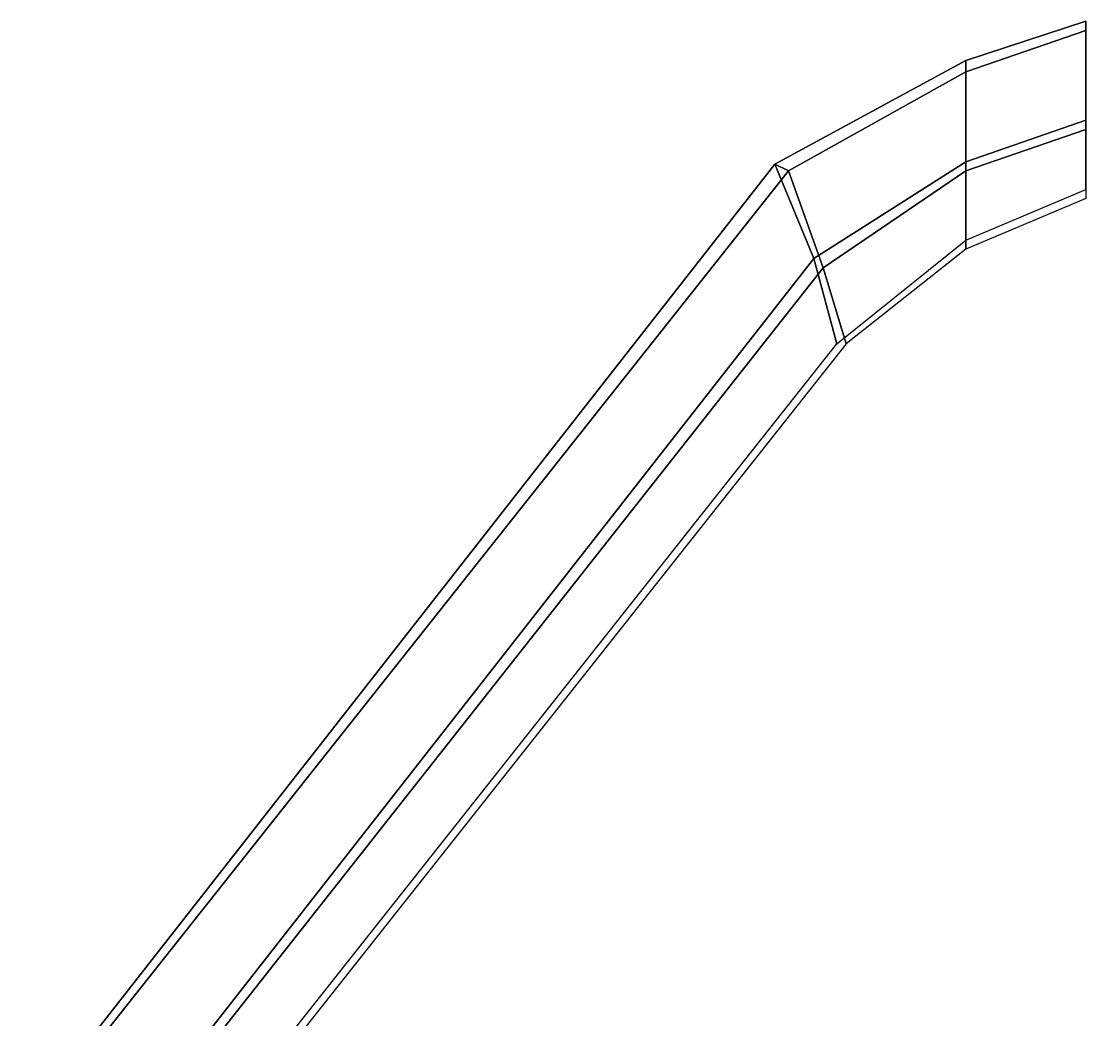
# Model space of a CAD drawing. Extents: x -5 to 14, y -77 to 101.
# Drawn here: x -5.05 to -0.43, y 46.935 to 51.27 of the extents above; entities that cross this region are included whole.
import ezdxf

# ---------------------------------------------------------------- set-up
doc = ezdxf.new("R2010")
doc.units = 0
doc.layers.add('RAILINGS_MIRRORED', color=6, linetype='CONTINUOUS')

msp = doc.modelspace()

# ---------------------------------------------------------------- linework, layer by layer
at = {"layer": 'RAILINGS_MIRRORED'}
for points in [[(-0.43, 51.23, 16.68), (-0.95, 51.05, 16.68), (-0.95, 51.1, 16.68), (-0.43, 51.27, 16.68)], [(-0.43, 51.27, 16.68), (-0.95, 51.1, 16.68), (-0.95, 50.66, 16.28), (-0.43, 50.84, 16.28)], [(-0.43, 50.8, 16.28), (-0.95, 50.62, 16.28), (-0.95, 51.05, 16.68), (-0.43, 51.23, 16.68)], [(-0.95, 51.05, 16.68), (-1.72, 50.62, 16.68), (-1.78, 50.65, 16.68), (-0.95, 51.1, 16.68)], [(-0.95, 51.1, 16.68), (-1.78, 50.65, 16.68), (-1.61, 50.24, 16.28), (-0.95, 50.66, 16.28)], [(-0.95, 50.62, 16.28), (-1.57, 50.2, 16.28), (-1.72, 50.62, 16.68), (-0.95, 51.05, 16.68)], [(-0.43, 50.84, 16.28), (-0.95, 50.66, 16.28), (-0.95, 50.32, 15.53), (-0.43, 50.54, 15.53)], [(-0.43, 50.5, 15.53), (-0.95, 50.28, 15.53), (-0.95, 50.62, 16.28), (-0.43, 50.8, 16.28)], [(-1.72, 50.62, 16.68), (-5.01, 46.47, 16.68), (-5.05, 46.47, 16.68), (-1.78, 50.65, 16.68)], [(-1.78, 50.65, 16.68), (-5.05, 46.47, 16.68), (-4.56, 46.47, 16.28), (-1.61, 50.24, 16.28)], [(-0.95, 50.66, 16.28), (-1.61, 50.24, 16.28), (-1.51, 49.87, 15.53), (-0.95, 50.32, 15.53)], [(-1.57, 50.2, 16.28), (-4.51, 46.47, 16.28), (-5.01, 46.47, 16.68), (-1.72, 50.62, 16.68)], [(-0.95, 50.28, 15.53), (-1.47, 49.87, 15.53), (-1.57, 50.2, 16.28), (-0.95, 50.62, 16.28)], [(-1.61, 50.24, 16.28), (-4.56, 46.47, 16.28), (-4.2, 46.47, 15.53), (-1.51, 49.87, 15.53)], [(-1.47, 49.87, 15.53), (-4.16, 46.47, 15.53), (-4.51, 46.47, 16.28), (-1.57, 50.2, 16.28)]]:
    msp.add_3dface(points, dxfattribs=at)

doc.saveas('drawing.dxf')
